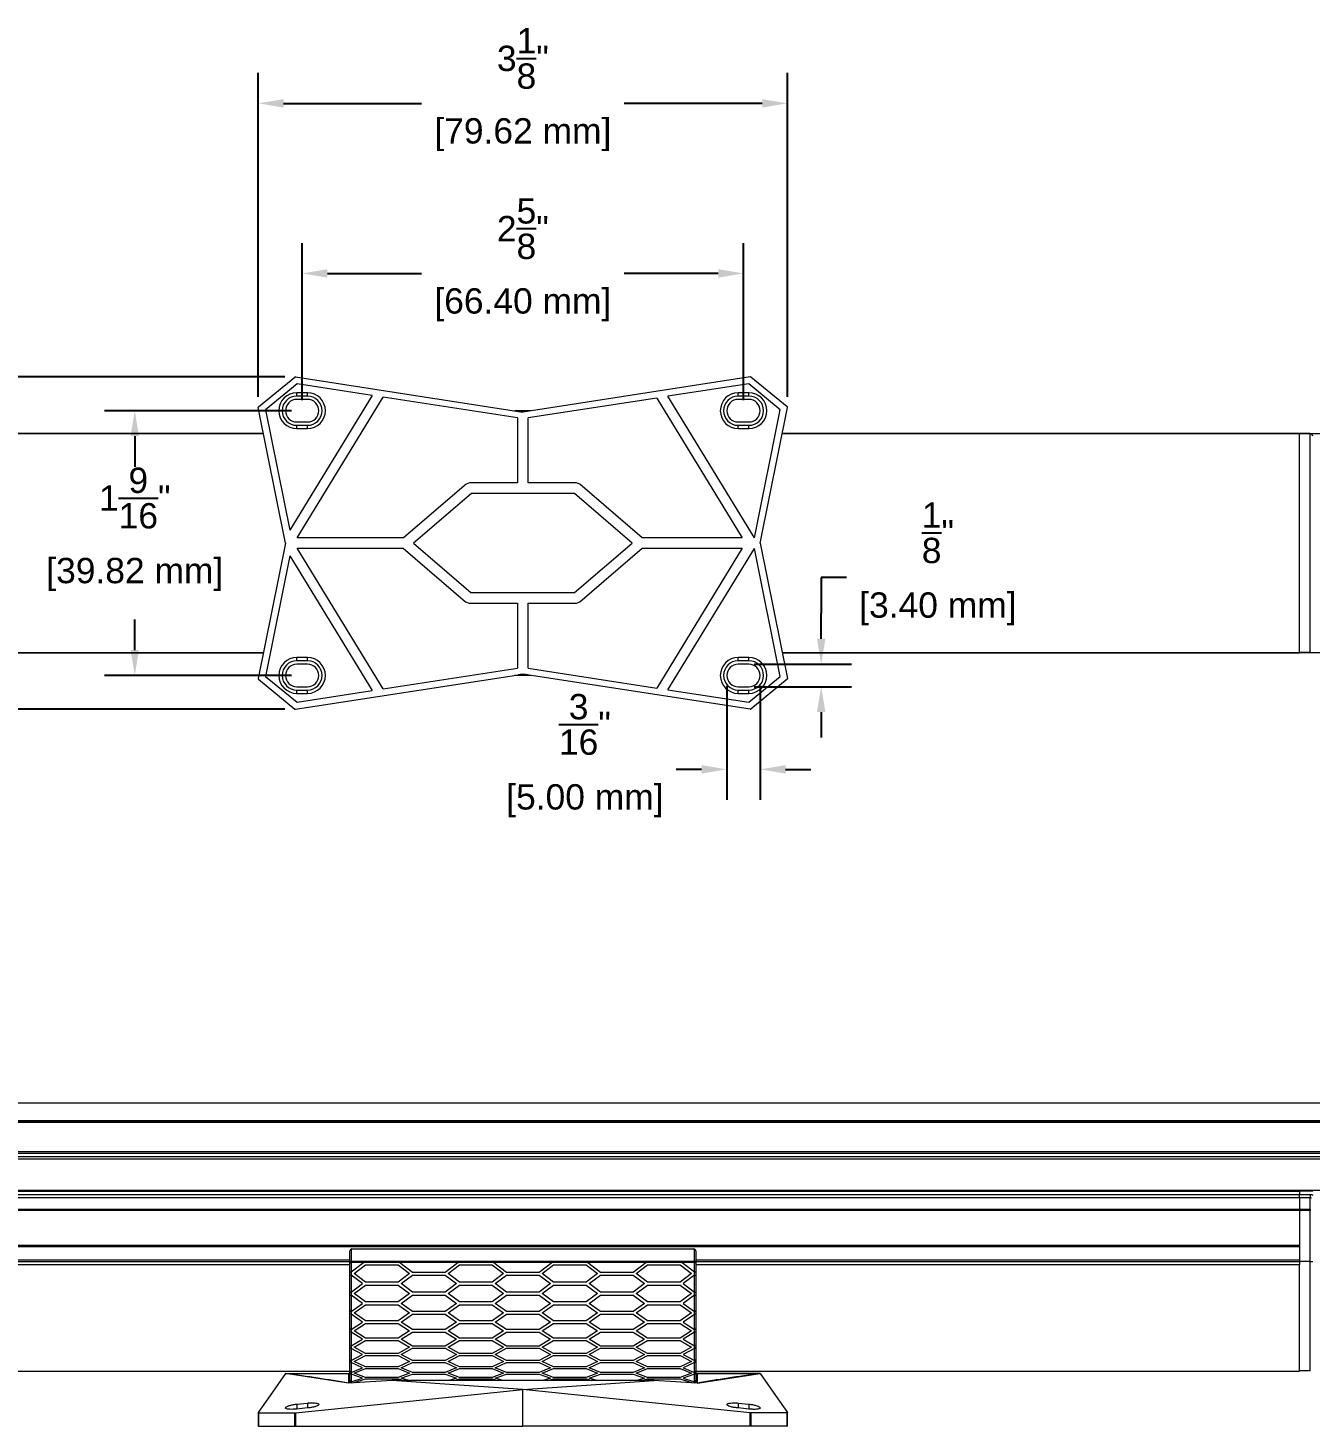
# Model space of a CAD drawing. Header units: inches. Extents: x 1 to 23.4, y -2.8 to 12.5.
# Drawn here: x 8.21 to 15.8, y 4.25 to 12.53 of the extents above; entities that cross this region are included whole.
import ezdxf

# ---------------------------------------------------------------- set-up
doc = ezdxf.new("R2010")
doc.units = ezdxf.units.IN
doc.header["$MEASUREMENT"] = 0
doc.layers.get('Defpoints').update_dxf_attribs({"color": 1})
doc.layers.add('Graze 2.0 Int', color=7, linetype='Continuous')
doc.styles.get("Standard").update_dxf_attribs({"font": 'Arial.ttf'})
doc.dimstyles.new('.1 DIM', dxfattribs={"dimscale": 0, "dimtxt": 0.15, "dimasz": 0.15, "dimexe": 0.18, "dimexo": 0.0625, "dimgap": 0.09, "dimtad": 0, "dimtih": 1, "dimtoh": 1, "dimdec": 5, "dimzin": 0, "dimdsep": 46, "dimlunit": 4, "dimtxsty": 'Standard', "dimcen": 0.09, "dimadec": 0, "dimazin": 0, "dimtfac": 1, "dimtdec": 5, "dimtofl": 0, "dimtmove": 0, "dimatfit": 3, "dimfxl": 1, "dimtolj": 1, "dimtzin": 0, "dimarcsym": 0})

# ---------------------------------------------------------------- blocks, each defined once
blk = doc.blocks.new('*D15')
at = {"layer": 'Defpoints', "color": 0, "lineweight": -2, "transparency": 16777216}
for p, q in [((9.8353, 10.3278), (9.8353, 11.2581)), ((12.4494, 10.3278), (12.4494, 11.2581)), ((9.9853, 11.0781), (10.5428, 11.0781)), ((12.2994, 11.0781), (11.7419, 11.0781))]:
    blk.add_line(p, q, dxfattribs=at)
at = {"layer": 'Defpoints', "color": 0, "transparency": 16777216}
for p in [(12.4494, 11.0781), (9.8353, 10.2653), (12.4494, 10.2653)]:
    blk.add_point(p, dxfattribs=at)
for points in [[(9.9853, 11.1031), (9.9853, 11.0531), (9.8353, 11.0781)], [(12.2994, 11.1031), (12.2994, 11.0531), (12.4494, 11.0781)]]:
    blk.add_solid(points, dxfattribs=at)
at = {"layer": 'Defpoints', "color": 0, "transparency": 16777216, "char_height": 0.15, "attachment_point": 5}
for s, insert in [('\\A1;2{\\H1x;\\S5/8;}"', (11.1423, 11.3435)), ('\\A1;[66.40 mm]', (11.1423, 10.8927))]:
    blk.add_mtext(s, dxfattribs=dict(at, insert=insert))
blk = doc.blocks.new('*D16')
at = {"layer": 'Defpoints', "color": 0, "lineweight": -2, "transparency": 16777216}
for p, q in [((9.7728, 10.2653), (8.6643, 10.2653)), ((8.8443, 10.1153), (8.8443, 9.9333)), ((8.8443, 8.8476), (8.8443, 9.0295)), ((9.7728, 8.6976), (8.6643, 8.6976))]:
    blk.add_line(p, q, dxfattribs=at)
at = {"layer": 'Defpoints', "color": 0, "transparency": 16777216}
for p in [(9.8353, 10.2653), (8.8443, 8.6976), (9.8353, 8.6976)]:
    blk.add_point(p, dxfattribs=at)
for points in [[(8.8193, 10.1153), (8.8693, 10.1153), (8.8443, 10.2653)], [(8.8193, 8.8476), (8.8693, 8.8476), (8.8443, 8.6976)]]:
    blk.add_solid(points, dxfattribs=at)
at = {"layer": 'Defpoints', "color": 0, "transparency": 16777216, "char_height": 0.15, "attachment_point": 5}
for s, insert in [('\\A1;1{\\H1x;\\S9/16;}"', (8.8443, 9.7479)), ('\\A1;[39.82 mm]', (8.8443, 9.296))]:
    blk.add_mtext(s, dxfattribs=dict(at, insert=insert))
blk = doc.blocks.new('*D17')
at = {"layer": 'Defpoints', "color": 0, "lineweight": -2, "transparency": 16777216}
for p, q in [((9.575, 10.3473), (9.575, 12.2653)), ((12.7097, 10.3473), (12.7097, 12.2653)), ((9.725, 12.0853), (10.5428, 12.0853)), ((12.5597, 12.0853), (11.7419, 12.0853))]:
    blk.add_line(p, q, dxfattribs=at)
at = {"layer": 'Defpoints', "color": 0, "transparency": 16777216}
for p in [(12.7097, 12.0853), (9.575, 10.2848), (12.7097, 10.2848)]:
    blk.add_point(p, dxfattribs=at)
for points in [[(9.725, 12.1103), (9.725, 12.0603), (9.575, 12.0853)], [(12.5597, 12.1103), (12.5597, 12.0603), (12.7097, 12.0853)]]:
    blk.add_solid(points, dxfattribs=at)
at = {"layer": 'Defpoints', "color": 0, "transparency": 16777216, "char_height": 0.15, "attachment_point": 5}
for s, insert in [('\\A1;3{\\H1x;\\S1/8;}"', (11.1424, 12.3517)), ('\\A1;[79.62 mm]', (11.1424, 11.8998))]:
    blk.add_mtext(s, dxfattribs=dict(at, insert=insert))
blk = doc.blocks.new('*D18')
at = {"layer": 'Defpoints', "color": 0, "lineweight": -2, "transparency": 16777216}
for p, q in [((9.7329, 10.4654), (7.4239, 10.4654)), ((7.6039, 10.3154), (7.6039, 9.9333)), ((7.6039, 8.6474), (7.6039, 9.0295)), ((9.7329, 8.4974), (7.4239, 8.4974))]:
    blk.add_line(p, q, dxfattribs=at)
at = {"layer": 'Defpoints', "color": 0, "transparency": 16777216}
for p in [(9.7954, 10.4654), (7.6039, 8.4974), (9.7954, 8.4974)]:
    blk.add_point(p, dxfattribs=at)
for points in [[(7.5789, 10.3154), (7.6289, 10.3154), (7.6039, 10.4654)], [(7.5789, 8.6474), (7.6289, 8.6474), (7.6039, 8.4974)]]:
    blk.add_solid(points, dxfattribs=at)
at = {"layer": 'Defpoints', "color": 0, "transparency": 16777216, "char_height": 0.15, "attachment_point": 5}
for s, insert in [('\\A1;1{\\H1x;\\S31/32;}"', (7.6039, 9.7479)), ('\\A1;[49.99 mm]', (7.6039, 9.296))]:
    blk.add_mtext(s, dxfattribs=dict(at, insert=insert))
blk = doc.blocks.new('*D19')
at = {"layer": 'Defpoints', "color": 0, "lineweight": -2, "transparency": 16777216}
for p, q in [((12.3509, 8.6351), (12.3509, 7.9612)), ((12.5478, 8.6351), (12.5478, 7.9612)), ((12.2009, 8.1412), (12.0509, 8.1412)), ((12.6978, 8.1412), (12.8478, 8.1412))]:
    blk.add_line(p, q, dxfattribs=at)
at = {"layer": 'Defpoints', "color": 0, "transparency": 16777216}
for p in [(12.3509, 8.6976), (12.5478, 8.6976), (12.3509, 8.1412)]:
    blk.add_point(p, dxfattribs=at)
for points in [[(12.2009, 8.1662), (12.2009, 8.1162), (12.3509, 8.1412)], [(12.6978, 8.1662), (12.6978, 8.1162), (12.5478, 8.1412)]]:
    blk.add_solid(points, dxfattribs=at)
at = {"layer": 'Defpoints', "color": 0, "transparency": 16777216, "char_height": 0.15, "attachment_point": 5}
for s, insert in [('\\A1;{\\H1x;\\S3/16;}"', (11.5097, 8.4076)), ('\\A1;[5.00 mm]', (11.5097, 7.9557))]:
    blk.add_mtext(s, dxfattribs=dict(at, insert=insert))
blk = doc.blocks.new('*D20')
at = {"layer": 'Defpoints', "color": 0, "lineweight": -2, "transparency": 16777216}
for p, q in [((13.0589, 9.2771), (12.9089, 9.2771)), ((12.9089, 9.2771), (12.9089, 9.0645)), ((12.9089, 8.9145), (12.9089, 9.0645)), ((12.5119, 8.7645), (13.0889, 8.7645)), ((12.5119, 8.6306), (13.0889, 8.6306)), ((12.9089, 8.4806), (12.9089, 8.3306))]:
    blk.add_line(p, q, dxfattribs=at)
at = {"layer": 'Defpoints', "color": 0, "transparency": 16777216}
for p in [(12.4494, 8.7645), (12.4494, 8.6306), (12.9089, 8.6306)]:
    blk.add_point(p, dxfattribs=at)
for points in [[(12.8839, 8.9145), (12.9339, 8.9145), (12.9089, 8.7645)], [(12.8839, 8.4806), (12.9339, 8.4806), (12.9089, 8.6306)]]:
    blk.add_solid(points, dxfattribs=at)
at = {"layer": 'Defpoints', "color": 0, "transparency": 16777216, "char_height": 0.15, "attachment_point": 5}
for s, insert in [('\\A1;{\\H1x;\\S1/8;}"', (13.6001, 9.5425)), ('\\A1;[3.40 mm]', (13.6001, 9.0917))]:
    blk.add_mtext(s, dxfattribs=dict(at, insert=insert))

msp = doc.modelspace()

# ---------------------------------------------------------------- linework, layer by layer
at = {"layer": 'Graze 2.0 Int', "color": 7, "linetype": 'Continuous', "lineweight": 15}
for p, q in [((9.576341, 10.287809), (9.792348, 10.464568)), ((9.795442, 10.465412), (11.142312, 10.257411)), ((12.489182, 10.465412), (11.142312, 10.257411)), ((12.708283, 10.287809), (12.492276, 10.464568)), ((9.805051, 10.424091), (9.617786, 10.270852)), ((10.249741, 10.355416), (9.761601, 9.557803)), ((9.803772, 10.3519), (9.803772, 10.371585)), ((9.866764, 10.371585), (9.803772, 10.371585)), ((9.866764, 10.3519), (9.803772, 10.3519)), ((10.249741, 10.355416), (9.805051, 10.424091)), ((9.866764, 10.3519), (9.866764, 10.371585)), ((12.479573, 10.424091), (12.001616, 10.350279)), ((12.513998, 9.513054), (12.001616, 10.350279)), ((12.417861, 10.3519), (12.417861, 10.371585)), ((12.480853, 10.371585), (12.417861, 10.371585)), ((12.480853, 10.3519), (12.417861, 10.3519)), ((12.666838, 10.270852), (12.479573, 10.424091)), ((12.480853, 10.3519), (12.480853, 10.371585)), ((9.736843, 9.481429), (9.574975, 10.283983)), ((9.617786, 10.270852), (9.761601, 9.557803)), ((9.866764, 10.332215), (9.803772, 10.332215)), ((9.80643, 9.512398), (10.316085, 10.345171)), ((11.111341, 10.222358), (10.316085, 10.345171)), ((11.935265, 10.340032), (11.173278, 10.222357)), ((11.935265, 10.340032), (12.441782, 9.512398)), ((12.480853, 10.332215), (12.417861, 10.332215)), ((12.513998, 9.513054), (12.666838, 10.270852)), ((12.547782, 9.481429), (12.709649, 10.283983)), ((9.803772, 10.198356), (9.866764, 10.198356)), ((11.189807, 10.264746), (11.094817, 10.264746)), ((11.111341, 10.222358), (11.111341, 9.837095)), ((11.173278, 9.837095), (11.173278, 10.222357)), ((12.417861, 10.198356), (12.480853, 10.198356)), ((5.223021, 10.131035), (9.605823, 10.131035)), ((9.605885, 10.130727), (6.543887, 10.130727)), ((9.803772, 10.178671), (9.866764, 10.178671)), ((9.803772, 10.158986), (9.803772, 10.178671)), ((9.803772, 10.158986), (9.866764, 10.158986)), ((9.866764, 10.158986), (9.866764, 10.178671)), ((12.417861, 10.178671), (12.480853, 10.178671)), ((12.417861, 10.158986), (12.417861, 10.178671)), ((12.417861, 10.158986), (12.480853, 10.158986)), ((12.480853, 10.158986), (12.480853, 10.178671)), ((15.740738, 10.130727), (12.678739, 10.130727)), ((12.678801, 10.131035), (17.061604, 10.131035)), ((15.740738, 10.130727), (15.740738, 10.130718)), ((15.740738, 8.83214), (15.740738, 10.130718)), ((15.80373, 10.130357), (15.740738, 10.130357)), ((15.80373, 8.832501), (15.80373, 10.130357)), ((10.805809, 9.829627), (10.436213, 9.512398)), ((10.837449, 9.775157), (10.494277, 9.480611)), ((10.82598, 9.837095), (10.805809, 9.829627)), ((11.111341, 9.837095), (10.82598, 9.837095)), ((11.448265, 9.775157), (10.837449, 9.775157)), ((11.459738, 9.837095), (11.173278, 9.837095)), ((11.790346, 9.481429), (11.448265, 9.775157)), ((11.47991, 9.829623), (11.459738, 9.837095)), ((11.849353, 9.512398), (11.47991, 9.829623)), ((9.736843, 9.481429), (9.574975, 8.678874)), ((10.436213, 9.512398), (9.80643, 9.512398)), ((9.80643, 9.45046), (10.434318, 9.45046)), ((10.316085, 8.617687), (9.80643, 9.45046)), ((10.434318, 9.45046), (10.803614, 9.133238)), ((10.494277, 9.480611), (10.835269, 9.1877)), ((11.448265, 9.1877), (11.790346, 9.481429)), ((11.47991, 9.133238), (11.849353, 9.45046)), ((12.441782, 9.512398), (11.849353, 9.512398)), ((11.849353, 9.45046), (12.441777, 9.45046)), ((12.441777, 9.45046), (11.935265, 8.622825)), ((12.001616, 8.612579), (12.513998, 9.449803)), ((12.666838, 8.692006), (12.513998, 9.449803)), ((12.547782, 9.481429), (12.709649, 8.678874)), ((9.761601, 9.405054), (9.617786, 8.692006)), ((9.761601, 9.405054), (10.249741, 8.607441)), ((10.803614, 9.133238), (10.823793, 9.125762)), ((10.823793, 9.125762), (11.111341, 9.125762)), ((10.835269, 9.1877), (11.448265, 9.1877)), ((11.111341, 9.125762), (11.111341, 8.740501)), ((11.173278, 9.125762), (11.459738, 9.125762)), ((11.173278, 8.740501), (11.173278, 9.125762)), ((11.459738, 9.125762), (11.47991, 9.133238)), ((9.605823, 8.831822), (5.223021, 8.831822)), ((6.543887, 8.83213), (9.605885, 8.83213)), ((9.803772, 8.784186), (9.803772, 8.803871)), ((9.866764, 8.803871), (9.803772, 8.803871)), ((9.866764, 8.784186), (9.803772, 8.784186)), ((9.866764, 8.784186), (9.866764, 8.803871)), ((12.417861, 8.784186), (12.417861, 8.803871)), ((12.480853, 8.803871), (12.417861, 8.803871)), ((12.480853, 8.784186), (12.417861, 8.784186)), ((12.480853, 8.784186), (12.480853, 8.803871)), ((12.678739, 8.83213), (15.740738, 8.83213)), ((17.061604, 8.831822), (12.678801, 8.831822)), ((15.80373, 8.832501), (15.740738, 8.832501)), ((15.740738, 8.83214), (15.740738, 8.83213)), ((9.795442, 8.497446), (11.142312, 8.705446)), ((9.866764, 8.764501), (9.803772, 8.764501)), ((10.316085, 8.617687), (11.111346, 8.740501)), ((11.094817, 8.698111), (11.189807, 8.698111)), ((11.111341, 8.740501), (11.111346, 8.740501)), ((12.489182, 8.497446), (11.142312, 8.705446)), ((11.173278, 8.740501), (11.935265, 8.622825)), ((12.480853, 8.764501), (12.417861, 8.764501)), ((9.576341, 8.675049), (9.792348, 8.49829)), ((9.617786, 8.692006), (9.805051, 8.538767)), ((9.803772, 8.630643), (9.866764, 8.630643)), ((9.803772, 8.610958), (9.866764, 8.610958)), ((9.803772, 8.591273), (9.803772, 8.610958)), ((9.866764, 8.591273), (9.866764, 8.610958)), ((12.001616, 8.612579), (12.479573, 8.538767)), ((12.417861, 8.630643), (12.480853, 8.630643)), ((12.417861, 8.610958), (12.480853, 8.610958)), ((12.417861, 8.591273), (12.417861, 8.610958)), ((12.479573, 8.538767), (12.666838, 8.692006)), ((12.480853, 8.591273), (12.480853, 8.610958)), ((12.708283, 8.675049), (12.492276, 8.49829)), ((9.803772, 8.591273), (9.866764, 8.591273)), ((9.805051, 8.538767), (10.249741, 8.607441)), ((12.417861, 8.591273), (12.480853, 8.591273)), ((17.057667, 6.163926), (5.226957, 6.163926)), ((17.061604, 6.052155), (5.223021, 6.052155)), ((17.061604, 6.049122), (5.223021, 6.049122)), ((5.226957, 6.062101), (17.057667, 6.062101)), ((5.223021, 5.878769), (17.061604, 5.878769)), ((17.061604, 5.866311), (5.223021, 5.866311)), ((5.223021, 5.849013), (17.061604, 5.849013)), ((17.061604, 5.83375), (5.223021, 5.83375)), ((17.061604, 5.648058), (5.223021, 5.648058)), ((6.543887, 5.64263), (15.740738, 5.64263)), ((15.740738, 5.64263), (15.740738, 5.648058)), ((15.819478, 5.64263), (15.740738, 5.64263)), ((15.740738, 5.64263), (15.740738, 5.62418)), ((6.543887, 5.62418), (15.740738, 5.62418)), ((15.740738, 5.604268), (6.543887, 5.604268)), ((15.740738, 5.62418), (15.80373, 5.62418)), ((15.740738, 5.604269), (15.740738, 5.62418)), ((15.80373, 5.604269), (15.740738, 5.604269)), ((15.740738, 5.604269), (15.740738, 5.537548)), ((15.740738, 5.604268), (15.740738, 5.537548)), ((15.80373, 5.62418), (15.80373, 5.604269)), ((15.80373, 5.537548), (15.80373, 5.604269)), ((6.543887, 5.537548), (15.740738, 5.537548)), ((15.740738, 5.528115), (6.543887, 5.528115)), ((15.740738, 5.537548), (15.80373, 5.537548)), ((15.740738, 5.528115), (15.740738, 5.537548)), ((15.80373, 5.528115), (15.740738, 5.528115)), ((15.740738, 5.528115), (15.740738, 5.226918)), ((15.740738, 5.528115), (15.740738, 5.321406)), ((15.80373, 5.537548), (15.80373, 5.528115)), ((15.80373, 5.226918), (15.80373, 5.528115)), ((15.740738, 5.321406), (6.543887, 5.321406)), ((15.740738, 5.313532), (6.543887, 5.313532)), ((10.130501, 5.30045), (10.126564, 5.296513)), ((10.130501, 5.301721), (10.130501, 5.30045)), ((10.130501, 5.301721), (12.154123, 5.301721)), ((12.154123, 5.30045), (10.130501, 5.30045)), ((12.154123, 5.301721), (12.154123, 5.30045)), ((12.15806, 5.296513), (12.154123, 5.30045)), ((6.543887, 5.226918), (10.11869, 5.226918)), ((10.11869, 5.221732), (10.11869, 5.28991)), ((10.11869, 5.165918), (10.11869, 5.221732)), ((10.126564, 5.296513), (10.126564, 5.228336)), ((10.126564, 5.22158), (10.126564, 5.228336)), ((10.126564, 5.228336), (10.199674, 5.228336)), ((10.199674, 5.22158), (10.126564, 5.22158)), ((10.126564, 5.22158), (10.126564, 5.165198)), ((10.126564, 5.165198), (10.199674, 5.22158)), ((10.199674, 5.22158), (10.199674, 5.228336)), ((10.199674, 5.228336), (10.414178, 5.228336)), ((10.414178, 5.22158), (10.199674, 5.22158)), ((10.414178, 5.22158), (10.414178, 5.228336)), ((10.414178, 5.228336), (10.756598, 5.228336)), ((10.756598, 5.22158), (10.414178, 5.22158)), ((10.414178, 5.22158), (10.488297, 5.164422)), ((10.682479, 5.164422), (10.756598, 5.22158)), ((10.756598, 5.228336), (10.971102, 5.228336)), ((10.756598, 5.228336), (10.756598, 5.22158)), ((10.971102, 5.22158), (10.756598, 5.22158)), ((10.971102, 5.228336), (11.313516, 5.228336)), ((10.971102, 5.228336), (10.971102, 5.22158)), ((11.313516, 5.22158), (10.971102, 5.22158)), ((10.971102, 5.22158), (11.045221, 5.164422)), ((11.239403, 5.164422), (11.313516, 5.22158)), ((11.313516, 5.228336), (11.313516, 5.22158)), ((11.313516, 5.228336), (11.528026, 5.228336)), ((11.528026, 5.22158), (11.313516, 5.22158)), ((11.528026, 5.228336), (11.528026, 5.22158)), ((11.528026, 5.228336), (11.87044, 5.228336)), ((11.87044, 5.22158), (11.528026, 5.22158)), ((11.528026, 5.22158), (11.60214, 5.164422)), ((11.796321, 5.164422), (11.87044, 5.22158)), ((11.87044, 5.228336), (11.87044, 5.22158)), ((11.87044, 5.228336), (12.084951, 5.228336)), ((12.084951, 5.22158), (11.87044, 5.22158)), ((12.084951, 5.228336), (12.15806, 5.228336)), ((12.084951, 5.228336), (12.084951, 5.22158)), ((12.15806, 5.22158), (12.084951, 5.22158)), ((12.084951, 5.22158), (12.15806, 5.165195)), ((12.15806, 5.228336), (12.15806, 5.296513)), ((12.15806, 5.228336), (12.15806, 5.22158)), ((12.15806, 5.165195), (12.15806, 5.22158)), ((12.165934, 5.28991), (12.165934, 5.221732)), ((12.165934, 5.226918), (15.740738, 5.226918)), ((12.165934, 5.221732), (12.165934, 5.165914)), ((15.80373, 5.226918), (15.740738, 5.226918)), ((15.740738, 5.226918), (15.740738, 5.215085)), ((10.11869, 5.147287), (10.11869, 5.165918)), ((10.11869, 5.047966), (10.11869, 5.147287)), ((10.126564, 5.165198), (10.126564, 5.146378)), ((10.192622, 5.095911), (10.126564, 5.146378)), ((10.126564, 5.146378), (10.126564, 5.046049)), ((10.143234, 5.155783), (10.2099, 5.207147)), ((10.210299, 5.10446), (10.143234, 5.155783)), ((10.2099, 5.207147), (10.403951, 5.207147)), ((10.403951, 5.207147), (10.47082, 5.155628)), ((10.47082, 5.155628), (10.403951, 5.10446)), ((10.421794, 5.095912), (10.48846, 5.146843)), ((10.488297, 5.164422), (10.682479, 5.164422)), ((10.48846, 5.146843), (10.682512, 5.146843)), ((10.682512, 5.146843), (10.749362, 5.095772)), ((10.700159, 5.155783), (10.766824, 5.207147)), ((10.767223, 5.10446), (10.700159, 5.155783)), ((10.766824, 5.207147), (10.960875, 5.207147)), ((10.960875, 5.207147), (11.027745, 5.155628)), ((11.027745, 5.155628), (10.960875, 5.10446)), ((10.978719, 5.095912), (11.045384, 5.146843)), ((11.045221, 5.164422), (11.239403, 5.164422)), ((11.045384, 5.146843), (11.239436, 5.146843)), ((11.239436, 5.146843), (11.306285, 5.095775)), ((11.257082, 5.155783), (11.323742, 5.207147)), ((11.324148, 5.10446), (11.257082, 5.155783)), ((11.323742, 5.207147), (11.5178, 5.207147)), ((11.5178, 5.207147), (11.584662, 5.155628)), ((11.584662, 5.155628), (11.5178, 5.10446)), ((11.535643, 5.095912), (11.602309, 5.146843)), ((11.60214, 5.164422), (11.796321, 5.164422)), ((11.602309, 5.146843), (11.79636, 5.146843)), ((11.79636, 5.146843), (11.863207, 5.095775)), ((11.814, 5.155783), (11.880666, 5.207147)), ((11.881072, 5.10446), (11.814, 5.155783)), ((11.880666, 5.207147), (12.074724, 5.207147)), ((12.074724, 5.207147), (12.141587, 5.155628)), ((12.141587, 5.155628), (12.074724, 5.10446)), ((12.15806, 5.146073), (12.092201, 5.095759)), ((12.15806, 5.146073), (12.15806, 5.165195)), ((12.15806, 5.046046), (12.15806, 5.146073)), ((12.165934, 5.165914), (12.165934, 5.146984)), ((12.165934, 5.146984), (12.165934, 5.047962)), ((15.740738, 5.212112), (15.740738, 5.206617)), ((15.740738, 4.577311), (15.740738, 5.206617)), ((10.126564, 5.046049), (10.192622, 5.095911)), ((10.143234, 5.036887), (10.2099, 5.087075)), ((10.2099, 5.087075), (10.403951, 5.087075)), ((10.403951, 5.10446), (10.210299, 5.10446)), ((10.403951, 5.087075), (10.47082, 5.036737)), ((10.48886, 5.045294), (10.421794, 5.095912)), ((10.749362, 5.095772), (10.68248, 5.045294)), ((10.700175, 5.036875), (10.766857, 5.087075)), ((10.766857, 5.087075), (10.960876, 5.087075)), ((10.960875, 5.10446), (10.767223, 5.10446)), ((10.960876, 5.087075), (11.027744, 5.036737)), ((11.045784, 5.045294), (10.978719, 5.095912)), ((11.306285, 5.095775), (11.239403, 5.045294)), ((11.2571, 5.036875), (11.323781, 5.087075)), ((11.323781, 5.087075), (11.5178, 5.087075)), ((11.5178, 5.10446), (11.324148, 5.10446)), ((11.5178, 5.087075), (11.584662, 5.036737)), ((11.602708, 5.045294), (11.535643, 5.095912)), ((11.863207, 5.095775), (11.796322, 5.045294)), ((11.814021, 5.036872), (11.880706, 5.087075)), ((11.880706, 5.087075), (12.074725, 5.087075)), ((12.074724, 5.10446), (11.881072, 5.10446)), ((12.074725, 5.087075), (12.141587, 5.036737)), ((12.092201, 5.095759), (12.15806, 5.046046)), ((10.11869, 5.029855), (10.11869, 5.047966)), ((10.11869, 4.934503), (10.11869, 5.029855)), ((10.126564, 5.046049), (10.126564, 5.027754)), ((10.192622, 4.979046), (10.126564, 5.027754)), ((10.126564, 5.027754), (10.126564, 4.931434)), ((10.126564, 4.931434), (10.192622, 4.979046)), ((10.210299, 4.987261), (10.143234, 5.036887)), ((10.143234, 4.922744), (10.2099, 4.970572)), ((10.2099, 4.970572), (10.403951, 4.970572)), ((10.403951, 4.987261), (10.210299, 4.987261)), ((10.47082, 5.036737), (10.403951, 4.987261)), ((10.403951, 4.970572), (10.47082, 4.922601)), ((10.421794, 4.979048), (10.48846, 5.028205)), ((10.48886, 4.930716), (10.421794, 4.979048)), ((10.48846, 5.028205), (10.682512, 5.028205)), ((10.68248, 5.045294), (10.48886, 5.045294)), ((10.749364, 4.978914), (10.682479, 4.930716)), ((10.682512, 5.028205), (10.749364, 4.978914)), ((10.767223, 4.987261), (10.700175, 5.036875)), ((10.700175, 4.922732), (10.766857, 4.970572)), ((10.766857, 4.970572), (10.960875, 4.970572)), ((10.960875, 4.987261), (10.767223, 4.987261)), ((11.027744, 5.036737), (10.960875, 4.987261)), ((10.960875, 4.970572), (11.027745, 4.922601)), ((10.978719, 4.979048), (11.045384, 5.028205)), ((11.045784, 4.930716), (10.978719, 4.979048)), ((11.045384, 5.028205), (11.239436, 5.028205)), ((11.239403, 5.045294), (11.045784, 5.045294)), ((11.306285, 4.978916), (11.239403, 4.930716)), ((11.239436, 5.028205), (11.306285, 4.978916)), ((11.257099, 4.922732), (11.323781, 4.970572)), ((11.324148, 4.987261), (11.2571, 5.036875)), ((11.323781, 4.970572), (11.5178, 4.970572)), ((11.5178, 4.987261), (11.324148, 4.987261)), ((11.584662, 5.036737), (11.5178, 4.987261)), ((11.5178, 4.970572), (11.584662, 4.922601)), ((11.535643, 4.979048), (11.602309, 5.028205)), ((11.602708, 4.930716), (11.535643, 4.979048)), ((11.602309, 5.028205), (11.796361, 5.028205)), ((11.796322, 5.045294), (11.602708, 5.045294)), ((11.863209, 4.978916), (11.796321, 4.930716)), ((11.796361, 5.028205), (11.863209, 4.978916)), ((11.81402, 4.92273), (11.880706, 4.970572)), ((11.881072, 4.987261), (11.814021, 5.036872)), ((11.880706, 4.970572), (12.074724, 4.970572)), ((12.074724, 4.987261), (11.881072, 4.987261)), ((12.141587, 5.036737), (12.074724, 4.987261)), ((12.074724, 4.970572), (12.141587, 4.922601)), ((12.15806, 5.027458), (12.092201, 4.978901)), ((12.092201, 4.978901), (12.15806, 4.93143)), ((12.15806, 5.027458), (12.15806, 5.046046)), ((12.15806, 4.93143), (12.15806, 5.027458)), ((12.165934, 5.047962), (12.165934, 5.029562)), ((12.165934, 5.029562), (12.165934, 4.934499)), ((10.11869, 4.917341), (10.11869, 4.934503)), ((10.11869, 4.828232), (10.11869, 4.917341)), ((10.126564, 4.931434), (10.126564, 4.914099)), ((10.192622, 4.868309), (10.126564, 4.914099)), ((10.126564, 4.914099), (10.126564, 4.824084)), ((10.210299, 4.875994), (10.143234, 4.922744)), ((10.47082, 4.922601), (10.403951, 4.875994)), ((10.421794, 4.868311), (10.48846, 4.914525)), ((10.48846, 4.914525), (10.682512, 4.914525)), ((10.682479, 4.930716), (10.48886, 4.930716)), ((10.682512, 4.914525), (10.749364, 4.868185)), ((10.767223, 4.875994), (10.700175, 4.922732)), ((11.027745, 4.922601), (10.960875, 4.875994)), ((10.978719, 4.868311), (11.045384, 4.914525)), ((11.045384, 4.914525), (11.239436, 4.914525)), ((11.239403, 4.930716), (11.045784, 4.930716)), ((11.239436, 4.914525), (11.306285, 4.868187)), ((11.324148, 4.875994), (11.257099, 4.922732)), ((11.584662, 4.922601), (11.5178, 4.875994)), ((11.535643, 4.868311), (11.602309, 4.914525)), ((11.602309, 4.914525), (11.796361, 4.914525)), ((11.796321, 4.930716), (11.602708, 4.930716)), ((11.796361, 4.914525), (11.863209, 4.868187)), ((11.881072, 4.875994), (11.81402, 4.92273)), ((12.141587, 4.922601), (12.074724, 4.875994)), ((12.15806, 4.913819), (12.092201, 4.868173)), ((12.15806, 4.913819), (12.15806, 4.93143)), ((12.15806, 4.824081), (12.15806, 4.913819)), ((12.165934, 4.934499), (12.165934, 4.917064)), ((12.165934, 4.917064), (12.165934, 4.828229)), ((10.11869, 4.812431), (10.11869, 4.828232)), ((10.11869, 4.731691), (10.11869, 4.812431)), ((10.126564, 4.824084), (10.192622, 4.868309)), ((10.126564, 4.824084), (10.126564, 4.808123)), ((10.192622, 4.766347), (10.126564, 4.808123)), ((10.126564, 4.808123), (10.126564, 4.726563)), ((10.143234, 4.816073), (10.2099, 4.860398)), ((10.210299, 4.773319), (10.143234, 4.816073)), ((10.2099, 4.860398), (10.403951, 4.860398)), ((10.403951, 4.875994), (10.210299, 4.875994)), ((10.403951, 4.860398), (10.47082, 4.815942)), ((10.47082, 4.815942), (10.403951, 4.773319)), ((10.48886, 4.823422), (10.421794, 4.868311)), ((10.421794, 4.766348), (10.48846, 4.808514)), ((10.48846, 4.808514), (10.682512, 4.808514)), ((10.682479, 4.823422), (10.48886, 4.823422)), ((10.749364, 4.868185), (10.682479, 4.823422)), ((10.682512, 4.808514), (10.749363, 4.766234)), ((10.700175, 4.816063), (10.766857, 4.860398)), ((10.767223, 4.773319), (10.700175, 4.816063)), ((10.766857, 4.860398), (10.960875, 4.860398)), ((10.960875, 4.875994), (10.767223, 4.875994)), ((10.960875, 4.860398), (11.027744, 4.815942)), ((11.027744, 4.815942), (10.960876, 4.773319)), ((11.045784, 4.823422), (10.978719, 4.868311)), ((10.978719, 4.766348), (11.045384, 4.808514)), ((11.045384, 4.808514), (11.239436, 4.808514)), ((11.239403, 4.823422), (11.045784, 4.823422)), ((11.306285, 4.868187), (11.239403, 4.823422)), ((11.239436, 4.808514), (11.306285, 4.766236)), ((11.257099, 4.816063), (11.323781, 4.860398)), ((11.324148, 4.773319), (11.257099, 4.816063)), ((11.323781, 4.860398), (11.5178, 4.860398)), ((11.5178, 4.875994), (11.324148, 4.875994)), ((11.5178, 4.860398), (11.584662, 4.815942)), ((11.584662, 4.815942), (11.5178, 4.773319)), ((11.602708, 4.823422), (11.535643, 4.868311)), ((11.535643, 4.766348), (11.602309, 4.808514)), ((11.602309, 4.808514), (11.796361, 4.808514)), ((11.796321, 4.823422), (11.602708, 4.823422)), ((11.863209, 4.868187), (11.796321, 4.823422)), ((11.796361, 4.808514), (11.863208, 4.766236)), ((11.81402, 4.81606), (11.880706, 4.860398)), ((11.881072, 4.773319), (11.81402, 4.81606)), ((11.880706, 4.860398), (12.074724, 4.860398)), ((12.074724, 4.875994), (11.881072, 4.875994)), ((12.074724, 4.860398), (12.141587, 4.815942)), ((12.141587, 4.815942), (12.074725, 4.773319)), ((12.092201, 4.868173), (12.15806, 4.824081)), ((12.15806, 4.807866), (12.092201, 4.766224)), ((12.15806, 4.807866), (12.15806, 4.824081)), ((12.15806, 4.726561), (12.15806, 4.807866)), ((12.165934, 4.828229), (12.165934, 4.812176)), ((12.165934, 4.812176), (12.165934, 4.731688)), ((10.11869, 4.717624), (10.11869, 4.731691)), ((10.126564, 4.726563), (10.192622, 4.766347)), ((10.126564, 4.726563), (10.126564, 4.712354)), ((10.143234, 4.719421), (10.2099, 4.759188)), ((10.210299, 4.681669), (10.143234, 4.719421)), ((10.2099, 4.759188), (10.403951, 4.759188)), ((10.403951, 4.773319), (10.210299, 4.773319)), ((10.403951, 4.759188), (10.47082, 4.719304)), ((10.47082, 4.719304), (10.403951, 4.681669)), ((10.48886, 4.725972), (10.421794, 4.766348)), ((10.682479, 4.725972), (10.48886, 4.725972)), ((10.749363, 4.766234), (10.682479, 4.725972)), ((10.700175, 4.719412), (10.766857, 4.759188)), ((10.767223, 4.681669), (10.700175, 4.719412)), ((10.766857, 4.759188), (10.960875, 4.759188)), ((10.960876, 4.773319), (10.767223, 4.773319)), ((10.960875, 4.759188), (11.027745, 4.719304)), ((11.027745, 4.719304), (10.960875, 4.681669)), ((11.045784, 4.725972), (10.978719, 4.766348)), ((11.239403, 4.725972), (11.045784, 4.725972)), ((11.306285, 4.766236), (11.239403, 4.725972)), ((11.257099, 4.719412), (11.323781, 4.759188)), ((11.324148, 4.681669), (11.257099, 4.719412)), ((11.323781, 4.759188), (11.5178, 4.759188)), ((11.5178, 4.773319), (11.324148, 4.773319)), ((11.5178, 4.759188), (11.584662, 4.719304)), ((11.584662, 4.719304), (11.5178, 4.681669)), ((11.602708, 4.725972), (11.535643, 4.766348)), ((11.796321, 4.725972), (11.602708, 4.725972)), ((11.863208, 4.766236), (11.796321, 4.725972)), ((11.81402, 4.71941), (11.880706, 4.759188)), ((11.881072, 4.681669), (11.81402, 4.71941)), ((11.880706, 4.759188), (12.074724, 4.759188)), ((12.074725, 4.773319), (11.881072, 4.773319)), ((12.074724, 4.759188), (12.141587, 4.719304)), ((12.141587, 4.719304), (12.074724, 4.681669)), ((12.092201, 4.766224), (12.15806, 4.726561)), ((12.15806, 4.712126), (12.15806, 4.726561)), ((12.165934, 4.731688), (12.165934, 4.717398)), ((10.11869, 4.647165), (10.11869, 4.717624)), ((10.11869, 4.635168), (10.11869, 4.647165)), ((10.192622, 4.675576), (10.126564, 4.712354)), ((10.126564, 4.712354), (10.126564, 4.64118)), ((10.126564, 4.64118), (10.192622, 4.675576)), ((10.126564, 4.64118), (10.126564, 4.629061)), ((10.143234, 4.635077), (10.2099, 4.669338)), ((10.2099, 4.669338), (10.403951, 4.669338)), ((10.403951, 4.681669), (10.210299, 4.681669)), ((10.403951, 4.669338), (10.47082, 4.634977)), ((10.421794, 4.675576), (10.48846, 4.712702)), ((10.48886, 4.640673), (10.421794, 4.675576)), ((10.48846, 4.712702), (10.682512, 4.712702)), ((10.682479, 4.640673), (10.48886, 4.640673)), ((10.749364, 4.675478), (10.682479, 4.640673)), ((10.682512, 4.712702), (10.749364, 4.675478)), ((10.700175, 4.635068), (10.766857, 4.669338)), ((10.766857, 4.669338), (10.960875, 4.669338)), ((10.960875, 4.681669), (10.767223, 4.681669)), ((10.960875, 4.669338), (11.027745, 4.634977)), ((10.978719, 4.675576), (11.045384, 4.712702)), ((11.045784, 4.640673), (10.978719, 4.675576)), ((11.045384, 4.712702), (11.239436, 4.712702)), ((11.239403, 4.640673), (11.045784, 4.640673)), ((11.306285, 4.675479), (11.239403, 4.640673)), ((11.239436, 4.712702), (11.306285, 4.675479)), ((11.257099, 4.635068), (11.323781, 4.669338)), ((11.323781, 4.669338), (11.5178, 4.669338)), ((11.5178, 4.681669), (11.324148, 4.681669)), ((11.5178, 4.669338), (11.584662, 4.634977)), ((11.535643, 4.675576), (11.602309, 4.712702)), ((11.602708, 4.640673), (11.535643, 4.675576)), ((11.602309, 4.712702), (11.796361, 4.712702)), ((11.796321, 4.640673), (11.602708, 4.640673)), ((11.863209, 4.675479), (11.796321, 4.640673)), ((11.796361, 4.712702), (11.863209, 4.675479)), ((11.81402, 4.635067), (11.880706, 4.669338)), ((11.880706, 4.669338), (12.074724, 4.669338)), ((12.074724, 4.681669), (11.881072, 4.681669)), ((12.074724, 4.669338), (12.141587, 4.634977)), ((12.15806, 4.712126), (12.092201, 4.675468)), ((12.092201, 4.675468), (12.15806, 4.641177)), ((12.15806, 4.641177), (12.15806, 4.712126)), ((12.15806, 4.628867), (12.15806, 4.641177)), ((12.165934, 4.717398), (12.165934, 4.647163)), ((12.165934, 4.647163), (12.165934, 4.634976)), ((6.543887, 4.577311), (10.11869, 4.577311)), ((9.736845, 4.563926), (10.114753, 4.563926)), ((9.736847, 4.563925), (10.110816, 4.563539)), ((9.736905, 4.563916), (9.736857, 4.563925)), ((10.110816, 4.506534), (9.736905, 4.563916)), ((10.110816, 4.563539), (10.110816, 4.506534)), ((10.110816, 4.563539), (10.11869, 4.563539)), ((10.114753, 4.563926), (10.114753, 4.563539)), ((10.11869, 4.576676), (10.11869, 4.635168)), ((10.11869, 4.567035), (10.11869, 4.576676)), ((10.11869, 4.521894), (10.11869, 4.567035)), ((10.192622, 4.598161), (10.126564, 4.629061)), ((10.126564, 4.629061), (10.126564, 4.569975)), ((10.126564, 4.569975), (10.192622, 4.598161)), ((10.126564, 4.569975), (10.126564, 4.560236)), ((10.192622, 4.535949), (10.126564, 4.560236)), ((10.126564, 4.560236), (10.126564, 4.514636)), ((10.210299, 4.60323), (10.143234, 4.635077)), ((10.143234, 4.565056), (10.2099, 4.592994)), ((10.210299, 4.539874), (10.143234, 4.565056)), ((10.2099, 4.592994), (10.403951, 4.592994)), ((10.403951, 4.60323), (10.210299, 4.60323)), ((10.47082, 4.634977), (10.403951, 4.60323)), ((10.403951, 4.592994), (10.47082, 4.564976)), ((10.47082, 4.564976), (10.403951, 4.539874)), ((10.421794, 4.598162), (10.48846, 4.629356)), ((10.48886, 4.569566), (10.421794, 4.598162)), ((10.421794, 4.53595), (10.48846, 4.560472)), ((10.48846, 4.629356), (10.682512, 4.629356)), ((10.48846, 4.560472), (10.682512, 4.560472)), ((10.68248, 4.569566), (10.48886, 4.569566)), ((10.749362, 4.59808), (10.68248, 4.569566)), ((10.682512, 4.629356), (10.749362, 4.59808)), ((10.682512, 4.560472), (10.749364, 4.535886)), ((10.767223, 4.60323), (10.700175, 4.635068)), ((10.700175, 4.565049), (10.766857, 4.592994)), ((10.767223, 4.539874), (10.700175, 4.565049)), ((10.766857, 4.592994), (10.960876, 4.592994)), ((10.960875, 4.60323), (10.767223, 4.60323)), ((11.027745, 4.634977), (10.960875, 4.60323)), ((11.027744, 4.564976), (10.960875, 4.539874)), ((10.960876, 4.592994), (11.027744, 4.564976)), ((10.978719, 4.598162), (11.045384, 4.629356)), ((11.045784, 4.569566), (10.978719, 4.598162)), ((10.978719, 4.53595), (11.045384, 4.560472)), ((11.045384, 4.629356), (11.239436, 4.629356)), ((11.045384, 4.560472), (11.239436, 4.560472)), ((11.239403, 4.569566), (11.045784, 4.569566)), ((11.306285, 4.598081), (11.239403, 4.569566)), ((11.239436, 4.629356), (11.306285, 4.598081)), ((11.239436, 4.560472), (11.306285, 4.535887)), ((11.324148, 4.60323), (11.257099, 4.635068)), ((11.2571, 4.565049), (11.323781, 4.592994)), ((11.324148, 4.539874), (11.2571, 4.565049)), ((11.323781, 4.592994), (11.5178, 4.592994)), ((11.5178, 4.60323), (11.324148, 4.60323)), ((11.584662, 4.634977), (11.5178, 4.60323)), ((11.5178, 4.592994), (11.584662, 4.564976)), ((11.584662, 4.564976), (11.5178, 4.539874)), ((11.535643, 4.598162), (11.602309, 4.629356)), ((11.602708, 4.569566), (11.535643, 4.598162)), ((11.535643, 4.53595), (11.602309, 4.560472)), ((11.602309, 4.629356), (11.79636, 4.629356)), ((11.602309, 4.560472), (11.796361, 4.560472)), ((11.796322, 4.569566), (11.602708, 4.569566)), ((11.863207, 4.598081), (11.796322, 4.569566)), ((11.79636, 4.629356), (11.863207, 4.598081)), ((11.796361, 4.560472), (11.863209, 4.535887)), ((11.881072, 4.60323), (11.81402, 4.635067)), ((11.814021, 4.565048), (11.880706, 4.592994)), ((11.881072, 4.539874), (11.814021, 4.565048)), ((11.880706, 4.592994), (12.074725, 4.592994)), ((12.074724, 4.60323), (11.881072, 4.60323)), ((12.141587, 4.634977), (12.074724, 4.60323)), ((12.141587, 4.564976), (12.074724, 4.539874)), ((12.074725, 4.592994), (12.141587, 4.564976)), ((12.15806, 4.628867), (12.092201, 4.598072)), ((12.092201, 4.598072), (12.15806, 4.569972)), ((12.15806, 4.560081), (12.092201, 4.53588)), ((12.15806, 4.569972), (12.15806, 4.628867)), ((12.15806, 4.560081), (12.15806, 4.569972)), ((12.15806, 4.514635), (12.15806, 4.560081)), ((12.165934, 4.634976), (12.165934, 4.576674)), ((12.165934, 4.577311), (15.740738, 4.577311)), ((12.165934, 4.576674), (12.165934, 4.566881)), ((12.165934, 4.566881), (12.165934, 4.521893)), ((12.173808, 4.563539), (12.165934, 4.563539)), ((12.169871, 4.563926), (12.547779, 4.563926)), ((12.169871, 4.563539), (12.169871, 4.563926)), ((12.547778, 4.563925), (12.173808, 4.563539)), ((12.173808, 4.506534), (12.547719, 4.563916)), ((12.173808, 4.563539), (12.173808, 4.506534)), ((12.547768, 4.563925), (12.547719, 4.563916)), ((15.740738, 4.581248), (15.80373, 4.581248)), ((10.11869, 4.52881), (10.110816, 4.52881)), ((10.367599, 4.521344), (10.110816, 4.506534)), ((10.11869, 4.514837), (10.11869, 4.521894)), ((10.11869, 4.507212), (10.11869, 4.514837)), ((10.126564, 4.514636), (10.192622, 4.535949)), ((10.126564, 4.514636), (10.126564, 4.507508)), ((10.143234, 4.511019), (10.2099, 4.531975)), ((10.2099, 4.531975), (10.403951, 4.531975)), ((10.403951, 4.539874), (10.210299, 4.539874)), ((11.917025, 4.521344), (10.367599, 4.521344)), ((10.766857, 4.531975), (10.960875, 4.531975)), ((10.960875, 4.539874), (10.767223, 4.539874)), ((11.323781, 4.531975), (11.5178, 4.531975)), ((11.5178, 4.539874), (11.324148, 4.539874)), ((11.880706, 4.531975), (12.074724, 4.531975)), ((12.074724, 4.539874), (11.881072, 4.539874)), ((12.173808, 4.506534), (11.917025, 4.521344)), ((12.074724, 4.531975), (12.141587, 4.510961)), ((12.092201, 4.53588), (12.15806, 4.514635)), ((12.15806, 4.507396), (12.15806, 4.514635)), ((12.165934, 4.52881), (12.173808, 4.52881)), ((12.165934, 4.521893), (12.165934, 4.514726)), ((12.165934, 4.514726), (12.165934, 4.507212)), ((9.803772, 4.382357), (9.866764, 4.38859)), ((11.142312, 4.252508), (11.142312, 4.469044)), ((12.417861, 4.38859), (12.480853, 4.382357)), ((9.574897, 4.331722), (9.574897, 4.252508)), ((9.576341, 4.331248), (9.792348, 4.331248)), ((9.576341, 4.331248), (9.576341, 4.252508)), ((9.792348, 4.252508), (9.792348, 4.331248)), ((9.795442, 4.331426), (9.795442, 4.252508)), ((9.866764, 4.359431), (9.803772, 4.353174)), ((12.480853, 4.353174), (12.417861, 4.359431)), ((12.489182, 4.252508), (12.489182, 4.331426)), ((12.492276, 4.331248), (12.492276, 4.252508)), ((12.708283, 4.331248), (12.492276, 4.331248)), ((12.708283, 4.252508), (12.708283, 4.331248)), ((12.709727, 4.33172), (12.709727, 4.331722)), ((12.709727, 4.252508), (12.709727, 4.33172)), ((9.576341, 4.252508), (9.574897, 4.252508)), ((9.576341, 4.252508), (9.792348, 4.252508)), ((9.795442, 4.252508), (9.792348, 4.252508)), ((9.795442, 4.252508), (11.142312, 4.252508)), ((12.489182, 4.252508), (11.142312, 4.252508)), ((12.492276, 4.252508), (12.489182, 4.252508)), ((12.708283, 4.252508), (12.492276, 4.252508)), ((12.709727, 4.252508), (12.708283, 4.252508))]:
    msp.add_line(p, q, dxfattribs=at)
at = {"layer": 'Graze 2.0 Int', "color": 8, "linetype": 'Continuous', "lineweight": 15}
for p, q in [((11.115535, 10.261547), (11.169089, 10.261547)), ((11.127387, 10.259716), (11.157237, 10.259716)), ((9.605887, 10.130718), (6.543887, 10.130718)), ((15.740738, 10.130718), (12.678737, 10.130718)), ((6.543887, 8.83214), (9.605887, 8.83214)), ((12.678737, 8.83214), (15.740738, 8.83214)), ((11.169089, 8.701311), (11.115535, 8.701311)), ((11.157238, 8.703141), (11.127386, 8.703141)), ((10.11869, 5.234792), (6.543887, 5.234792)), ((15.740738, 5.234792), (12.165934, 5.234792)), ((15.80373, 4.581248), (15.80373, 5.226918)), ((10.11869, 5.206617), (6.543887, 5.206617)), ((15.740738, 5.206617), (12.165934, 5.206617)), ((10.110816, 4.526708), (10.11869, 4.526708)), ((10.11869, 4.521754), (10.110816, 4.521754)), ((10.110816, 4.51277), (10.11869, 4.51277)), ((10.151287, 4.508868), (10.143234, 4.511019)), ((10.403951, 4.531975), (10.437781, 4.521344)), ((10.467112, 4.521344), (10.421794, 4.53595)), ((10.749364, 4.535886), (10.704232, 4.521344)), ((10.733035, 4.521344), (10.766857, 4.531975)), ((10.960875, 4.531975), (10.994705, 4.521344)), ((11.024036, 4.521344), (10.978719, 4.53595)), ((11.306285, 4.535887), (11.261154, 4.521344)), ((11.289959, 4.521344), (11.323781, 4.531975)), ((11.5178, 4.531975), (11.551626, 4.521344)), ((11.58096, 4.521344), (11.535643, 4.53595)), ((11.863209, 4.535887), (11.818074, 4.521344)), ((11.846883, 4.521344), (11.880706, 4.531975)), ((12.141587, 4.510961), (12.133678, 4.508848)), ((12.165934, 4.526708), (12.173808, 4.526708)), ((12.173808, 4.521754), (12.165934, 4.521754)), ((12.165934, 4.51277), (12.173808, 4.51277)), ((9.866764, 4.38859), (9.866764, 4.359431)), ((12.417861, 4.38859), (12.417861, 4.359431)), ((9.803772, 4.382357), (9.803772, 4.353174)), ((12.480853, 4.382357), (12.480853, 4.353174))]:
    msp.add_line(p, q, dxfattribs=at)
at = {"layer": 'Graze 2.0 Int', "color": 7, "linetype": 'Continuous', "lineweight": 15, "flags": 128}
for points in [[(10.126564, 4.931434), (10.125028, 4.931493), (10.123551, 4.931667), (10.12219, 4.931951), (10.120996, 4.932333), (10.120017, 4.932798), (10.11929, 4.933328), (10.118841, 4.933904), (10.11869, 4.934503)], [(10.126564, 4.914099), (10.125028, 4.914161), (10.123551, 4.914345), (10.12219, 4.914645), (10.120996, 4.915048), (10.120017, 4.91554), (10.11929, 4.9161), (10.118841, 4.916709), (10.11869, 4.917341)], [(12.165934, 4.934499), (12.165783, 4.9339), (12.165335, 4.933325), (12.164607, 4.932794), (12.163628, 4.932329), (12.162435, 4.931948), (12.161074, 4.931664), (12.159596, 4.931489), (12.15806, 4.93143)], [(12.165934, 4.917064), (12.165783, 4.916431), (12.165335, 4.915822), (12.164607, 4.915261), (12.163628, 4.914769), (12.162435, 4.914366), (12.161074, 4.914066), (12.159596, 4.913881), (12.15806, 4.913819)], [(10.126564, 4.824084), (10.125028, 4.824164), (10.123551, 4.8244), (10.12219, 4.824783), (10.120996, 4.825299), (10.120017, 4.825928), (10.11929, 4.826645), (10.118841, 4.827423), (10.11869, 4.828232)], [(10.126564, 4.808123), (10.125028, 4.808206), (10.123551, 4.808451), (10.12219, 4.808849), (10.120996, 4.809385), (10.120017, 4.810038), (10.11929, 4.810782), (10.118841, 4.811591), (10.11869, 4.812431)], [(12.165934, 4.828229), (12.165783, 4.82742), (12.165335, 4.826642), (12.164607, 4.825925), (12.163628, 4.825296), (12.162435, 4.82478), (12.161074, 4.824397), (12.159596, 4.824161), (12.15806, 4.824081)], [(12.165934, 4.812176), (12.165783, 4.811335), (12.165335, 4.810527), (12.164607, 4.809782), (12.163628, 4.809128), (12.162435, 4.808592), (12.161074, 4.808194), (12.159596, 4.807949), (12.15806, 4.807866)], [(10.126564, 4.726563), (10.125028, 4.726662), (10.123551, 4.726953), (10.12219, 4.727427), (10.120996, 4.728065), (10.120017, 4.728842), (10.11929, 4.729728), (10.118841, 4.73069), (10.11869, 4.731691)], [(12.165934, 4.731688), (12.165783, 4.730688), (12.165335, 4.729726), (12.164607, 4.72884), (12.163628, 4.728063), (12.162435, 4.727425), (12.161074, 4.726951), (12.159596, 4.726659), (12.15806, 4.726561)], [(9.736843, 4.563925), (9.646197, 4.434002), (9.574975, 4.33192)], [(12.547782, 4.563925), (12.638428, 4.434002), (12.709649, 4.33192)], [(11.142312, 4.469044), (10.708473, 4.498332), (10.367599, 4.521344)], [(11.142313, 4.469044), (11.576152, 4.498332), (11.917025, 4.521344)], [(9.795442, 4.331426), (10.549689, 4.408492), (11.142312, 4.469044)], [(12.489182, 4.331426), (11.734935, 4.408492), (11.142313, 4.469044)]]:
    msp.add_lwpolyline(points, dxfattribs=at)
at = {"layer": 'Graze 2.0 Int', "color": 7, "linetype": 'Continuous', "lineweight": 15}
for centre, radius, start, end in [((9.794841, 10.461521), 0.003937, 81.2210361, 129.2935622), ((12.489783, 10.461521), 0.003937, 50.7064378, 98.7789639), ((9.803772, 10.265285), 0.106299, 90, 270), ((9.803772, 10.265285), 0.086614, 90, 270), ((9.866764, 10.265285), 0.106299, 270, 90), ((9.866764, 10.265285), 0.086614, 270, 90), ((12.417861, 10.265285), 0.106299, 90, 270), ((12.417861, 10.265285), 0.086614, 90, 270), ((12.480853, 10.265285), 0.106299, 270, 90), ((12.480853, 10.265285), 0.086614, 270, 90), ((9.578835, 10.284762), 0.003937, 129.2935622, 191.4030062), ((9.803772, 10.265285), 0.066929, 90, 270), ((9.866764, 10.265285), 0.066929, 270, 90), ((12.417861, 10.265285), 0.066929, 90, 270), ((12.480853, 10.265285), 0.066929, 270, 90), ((12.70579, 10.284762), 0.003937, 348.5969938, 50.7064378), ((15.803729, 10.114608), 0.015748, 0.0012248, 89.9986084), ((9.803772, 8.697572), 0.106299, 90, 270), ((9.803772, 8.697572), 0.086614, 90, 270), ((9.866764, 8.697572), 0.106299, 270, 90), ((9.866764, 8.697572), 0.086614, 270, 90), ((12.417861, 8.697572), 0.106299, 90, 270), ((12.417861, 8.697572), 0.086614, 90, 270), ((12.480853, 8.697572), 0.106299, 270, 90), ((12.480853, 8.697572), 0.086614, 270, 90), ((9.803772, 8.697572), 0.066929, 90, 270), ((9.866764, 8.697572), 0.066929, 270, 90), ((12.417861, 8.697572), 0.066929, 90, 270), ((12.480853, 8.697572), 0.066929, 270, 90), ((9.578835, 8.678096), 0.003937, 168.5969938, 230.7064378), ((12.70579, 8.678096), 0.003937, 309.2935622, 11.4030062), ((9.794841, 8.501337), 0.003937, 230.7064378, 278.7789639), ((12.489783, 8.501337), 0.003937, 261.2210361, 309.2935622), ((10.130501, 5.28991), 0.011811, 90, 180), ((12.154123, 5.28991), 0.011811, 0, 90), ((10.12598, 5.289213), 0.007323, 85.4256792, 174.5444655), ((10.12598, 5.221036), 0.007323, 85.4258959, 174.5442488), ((10.124596, 5.323273), 0.101713, 266.671218, 271.1087523), ((12.158644, 5.289214), 0.007323, 5.4542784, 94.5755768), ((12.158644, 5.221036), 0.007323, 5.4544951, 94.5753601), ((12.160028, 5.323269), 0.101708, 268.8911505, 273.3288792), ((15.807667, 6.008954), 0.782046, 269.7115143, 270.8653116), ((10.124612, 5.187289), 0.022177, 254.5119951, 275.0501475), ((10.124622, 5.164123), 0.017851, 250.5921453, 276.2466388), ((12.160012, 5.187285), 0.022176, 264.9496787, 285.4884433), ((12.160002, 5.163763), 0.017796, 263.7342334, 289.4709509), ((10.124712, 5.055574), 0.009703, 231.6355481, 281.0031845), ((10.124736, 5.036709), 0.009139, 228.5855156, 281.5409769), ((12.159912, 5.05557), 0.009702, 258.9956493, 308.3661219), ((12.159888, 5.036404), 0.009131, 258.4500857, 311.4638926), ((10.125478, 4.719248), 0.006979, 193.4508129, 278.9578221), ((10.125733, 4.648259), 0.007127, 188.8219135, 276.6954044), ((12.159146, 4.71902), 0.006979, 261.0475027, 346.5667067), ((12.158891, 4.648256), 0.007127, 263.3033403, 351.1793418), ((10.12578, 4.636179), 0.007162, 188.115296, 276.2872781), ((10.126021, 4.577314), 0.007359, 184.9709652, 274.2297397), ((10.126063, 4.567615), 0.007396, 184.496775, 273.8827272), ((12.158844, 4.635986), 0.007162, 263.7181412, 351.8969401), ((12.158603, 4.577311), 0.007359, 265.7689854, 355.0306192), ((12.15856, 4.56746), 0.007397, 266.1218435, 355.5117973), ((10.126268, 4.522215), 0.007585, 182.4283279, 272.2386973), ((10.126301, 4.51512), 0.007616, 182.1262152, 271.9799006), ((12.158357, 4.522214), 0.007584, 267.7598858, 357.573089), ((12.158323, 4.515008), 0.007617, 268.0231103, 357.8796363)]:
    msp.add_arc(centre, radius, start, end, dxfattribs=at)
for points, knots in [([(15.740738, 5.64263), (15.740738, 5.639156), (15.740738, 5.632954), (15.740738, 5.626861), (15.740738, 5.62418)], [0, 0, 0, 0, 0.56004556, 1, 1, 1, 1]), ([(15.80373, 5.62418), (15.807257, 5.623919), (15.81278, 5.623509), (15.8177, 5.62133), (15.819478, 5.620542)], [0, 0, 0, 0, 0.63861261, 1, 1, 1, 1]), ([(15.811604, 5.602183), (15.810717, 5.602634), (15.808278, 5.603873), (15.805498, 5.604115), (15.80373, 5.604269)], [0, 0, 0, 0, 0.36376914, 1, 1, 1, 1]), ([(10.110816, 4.506534), (10.050431, 4.516605), (9.929521, 4.536772), (9.80116, 4.554861), (9.736905, 4.563916)], [0, 0, 0, 0, 0.49941637, 1, 1, 1, 1]), ([(12.547719, 4.563916), (12.483595, 4.55488), (12.355233, 4.536791), (12.234318, 4.516625), (12.173808, 4.506534)], [0, 0, 0, 0, 0.49956218, 1, 1, 1, 1]), ([(9.866764, 4.38859), (9.874067, 4.389124), (9.888675, 4.390192), (9.90831, 4.389489), (9.923489, 4.387187), (9.93268, 4.383423), (9.934776, 4.378626), (9.929184, 4.373297), (9.916209, 4.368041), (9.89733, 4.363481), (9.879679, 4.360751), (9.869376, 4.359698), (9.866764, 4.359431)], [0, 0, 0, 0, 0.10302441, 0.20606501, 0.30897262, 0.41355325, 0.5209263, 0.63097799, 0.74245338, 0.85356721, 0.96286947, 1, 1, 1, 1]), ([(12.417861, 4.359431), (12.410332, 4.36029), (12.395279, 4.362008), (12.375341, 4.366154), (12.360063, 4.371052), (12.351228, 4.376418), (12.350117, 4.381632), (12.357031, 4.386025), (12.371019, 4.388989), (12.390066, 4.390131), (12.406637, 4.389592), (12.415887, 4.388766), (12.417861, 4.38859)], [0, 0, 0, 0, 0.10665262, 0.2132374, 0.32152442, 0.43193827, 0.54347473, 0.65442265, 0.76306465, 0.86866239, 0.97196683, 1, 1, 1, 1]), ([(9.574952, 4.331722), (9.574939, 4.331674), (9.574893, 4.33151), (9.575288, 4.331332), (9.575873, 4.331252), (9.576274, 4.331249), (9.576341, 4.331248)], [0, 0, 0, 0, 0.15973492, 0.54945188, 0.92513792, 1, 1, 1, 1]), ([(9.803772, 4.353174), (9.7964, 4.352539), (9.781653, 4.351268), (9.761883, 4.351289), (9.74674, 4.352907), (9.737748, 4.356193), (9.735816, 4.360887), (9.741397, 4.366548), (9.75431, 4.372485), (9.773246, 4.377804), (9.79096, 4.380938), (9.80125, 4.382078), (9.803772, 4.382357)], [0, 0, 0, 0, 0.10395407, 0.20794436, 0.31122724, 0.41487302, 0.52059566, 0.629571, 0.74139356, 0.85385209, 0.96417503, 1, 1, 1, 1]), ([(9.792348, 4.331248), (9.792715, 4.331254), (9.793449, 4.331266), (9.794566, 4.331341), (9.795221, 4.331404), (9.795442, 4.331426)], [0, 0, 0, 0, 0.3982516, 0.79663938, 1, 1, 1, 1]), ([(12.480853, 4.382357), (12.48836, 4.381409), (12.503366, 4.379513), (12.523228, 4.374715), (12.53855, 4.3691), (12.547487, 4.363154), (12.548605, 4.357781), (12.541636, 4.353775), (12.527715, 4.351559), (12.508846, 4.351154), (12.49229, 4.352048), (12.482934, 4.352969), (12.480853, 4.353174)], [0, 0, 0, 0, 0.10631785, 0.21253262, 0.32133856, 0.43309046, 0.5455885, 0.65605094, 0.76302855, 0.86723552, 0.97046793, 1, 1, 1, 1]), ([(12.489182, 4.331426), (12.489623, 4.331385), (12.490506, 4.331304), (12.49157, 4.331254), (12.492101, 4.33125), (12.492276, 4.331248)], [0, 0, 0, 0, 0.40079498, 0.80174442, 1, 1, 1, 1]), ([(12.708283, 4.331248), (12.708588, 4.331261), (12.709198, 4.331287), (12.709679, 4.331489), (12.709767, 4.33172), (12.709674, 4.331878), (12.709649, 4.33192)], [0, 0, 0, 0, 0.29541028, 0.59059457, 0.89179421, 1, 1, 1, 1])]:
    msp.add_open_spline(points, degree=3, knots=knots, dxfattribs=at)

# ---------------------------------------------------------------- dimensions: what is measured, and where the dimension line sits
at = {"layer": 'Defpoints'}
for base, p1, p2, picture, middle in [((12.709727, 12.085269), (9.574975, 10.284762), (12.709727, 10.284762), '*D17', (11.142351, 12.085269)), ((12.449357, 11.078121), (9.835268, 10.265285), (12.449357, 10.265285), '*D15', (11.142312, 11.078121)), ((12.350932, 8.141156), (12.547782, 8.697572), (12.350932, 8.697572), '*D19', (11.509704, 8.141156))]:
    dim = msp.add_linear_dim(base=base, p1=p1, p2=p2, dimstyle='.1 DIM', override={"dimscale": 1, "dimpost": '\\X'}, dxfattribs=at)
    dim.commit()
    dim.dimension.update_dxf_attribs({"geometry": picture, "text_midpoint": middle})
for base, p1, p2, picture, middle in [((7.603872, 8.497446), (9.795442, 10.465412), (9.795442, 8.497446), '*D18', (7.603872, 9.481429)), ((8.844336, 8.697572), (9.835268, 10.265285), (9.835268, 8.697572), '*D16', (8.844336, 9.481429))]:
    dim = msp.add_linear_dim(base=base, p1=p1, p2=p2, angle=90, dimstyle='.1 DIM', override={"dimscale": 1, "dimpost": '\\X'}, dxfattribs=at)
    dim.commit()
    dim.dimension.update_dxf_attribs({"geometry": picture, "text_midpoint": middle})
dim = msp.add_linear_dim(base=(12.908905, 8.630643), p1=(12.449357, 8.764501), p2=(12.449357, 8.630643), angle=90, dimstyle='.1 DIM', override={"dimscale": 1, "dimpost": '\\X', "dimtmove": 1}, dxfattribs=at)
dim.commit()
dim.dimension.update_dxf_attribs({"geometry": '*D20', "text_midpoint": (13.040673, 9.277118), "dimtype": 160})

doc.saveas('drawing.dxf')
